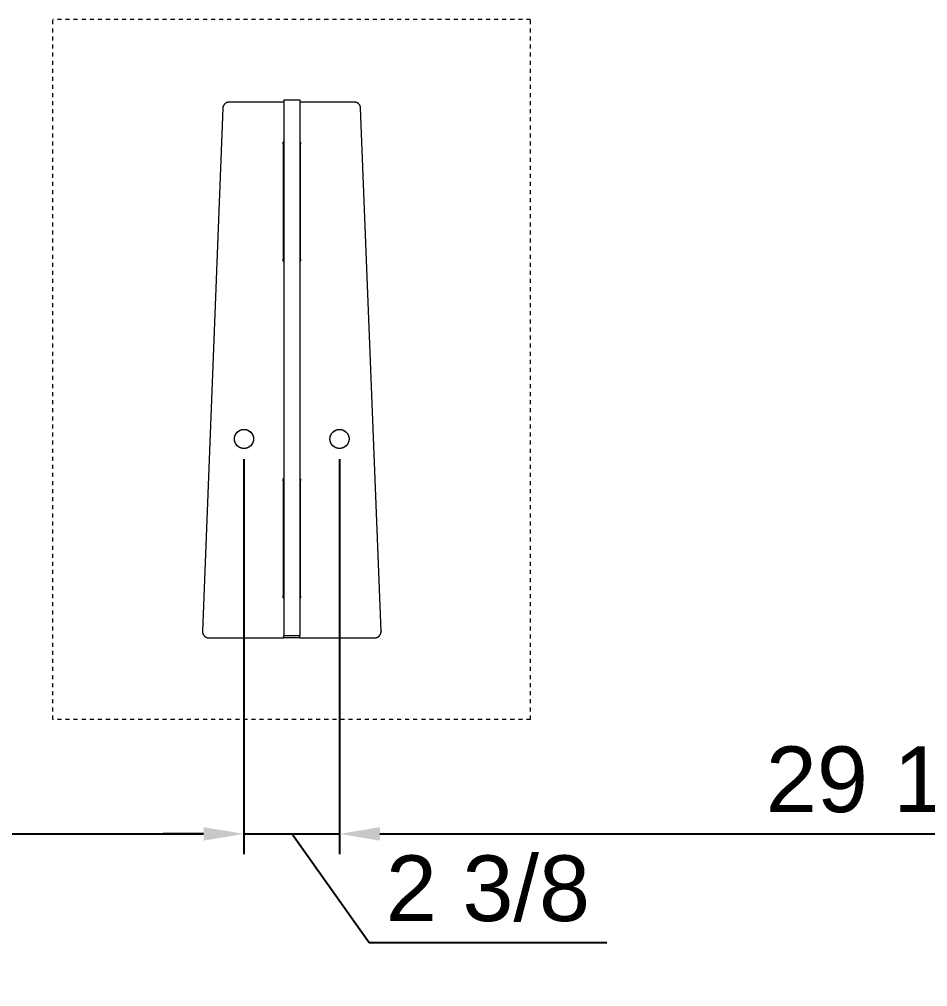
# Model space of a CAD drawing. Header units: inches. Extents: x -12 to 193, y -19 to 105.
# Drawn here: x 26.01 to 48.48, y -18.93 to 5 of the extents above; entities that cross this region are included whole.
import ezdxf

# ---------------------------------------------------------------- set-up
doc = ezdxf.new("R2010")
doc.units = ezdxf.units.IN
doc.linetypes.add('HIDDEN', pattern=[1.905, 1.27, -0.635])
for name, color, linetype, lineweight in [('ZANO_R', 7, 'Continuous', 0), ('ZANO_R_przerywana', 250, 'HIDDEN', 0), ('ZANO_W', 1, 'Continuous', 0)]:
    doc.layers.add(name, color=color, linetype=linetype, lineweight=lineweight)
doc.styles.get("Standard").update_dxf_attribs({"font": 'arial.ttf'})
doc.dimstyles.new('amerykanie', dxfattribs={"dimtxt": 50, "dimasz": 50, "dimexe": 0.5, "dimexo": 0.5, "dimgap": 1, "dimtad": 1, "dimdec": 0, "dimzin": 0, "dimlunit": 5, "dimtxsty": 'Standard', "dimcen": 0.09, "dimclrd": 1, "dimclre": 1, "dimclrt": 1, "dimazin": 0, "dimtfac": 1, "dimtdec": 0, "dimtmove": 0, "dimatfit": 3, "dimfxl": 1, "dimtzin": 0, "dimarcsym": 1})

# ---------------------------------------------------------------- blocks, each defined once
blk = doc.blocks.new('*D364')
at = {"layer": 'ZANO_W', "color": 1, "lineweight": -2}
for p, q in [((1.647, -5.879), (1.647, -15.651)), ((31.568, -5.879), (31.568, -15.651)), ((2.647, -15.151), (30.568, -15.151))]:
    blk.add_line(p, q, dxfattribs=at)
at = {"layer": 'ZANO_W', "color": 1}
for points in [[(2.647, -14.984), (2.647, -15.317), (1.647, -15.151)], [(30.568, -15.317), (30.568, -14.984), (31.568, -15.151)]]:
    blk.add_solid(points, dxfattribs=at)
at = {"layer": 'ZANO_W', "color": 1, "insert": (16.607, -13.811), "char_height": 1.625, "attachment_point": 5}
blk.add_mtext('29 15/16', dxfattribs=at)
blk = doc.blocks.new('*D365')
at = {"layer": 'ZANO_W', "color": 1, "lineweight": -2}
for p, q in [((31.568, -5.879), (31.568, -15.651)), ((33.93, -5.879), (33.93, -15.651)), ((30.568, -15.151), (29.568, -15.151)), ((31.568, -15.151), (33.93, -15.151)), ((34.66, -17.848), (32.749, -15.151)), ((34.93, -15.151), (35.93, -15.151)), ((40.542, -17.848), (34.66, -17.848))]:
    blk.add_line(p, q, dxfattribs=at)
at = {"layer": 'ZANO_W', "color": 1}
for points in [[(30.568, -15.317), (30.568, -14.984), (31.568, -15.151)], [(34.93, -14.984), (34.93, -15.317), (33.93, -15.151)]]:
    blk.add_solid(points, dxfattribs=at)
at = {"layer": 'ZANO_W', "color": 1, "insert": (37.601, -16.507), "char_height": 1.625, "attachment_point": 5}
blk.add_mtext('2 3/8', dxfattribs=at)
blk = doc.blocks.new('*D366')
at = {"layer": 'ZANO_W', "color": 1, "lineweight": -2}
for p, q in [((33.93, -5.879), (33.93, -15.651)), ((63.851, -5.879), (63.851, -15.651)), ((34.93, -15.151), (62.851, -15.151))]:
    blk.add_line(p, q, dxfattribs=at)
at = {"layer": 'ZANO_W', "color": 1}
for points in [[(34.93, -14.984), (34.93, -15.317), (33.93, -15.151)], [(62.851, -15.317), (62.851, -14.984), (63.851, -15.151)]]:
    blk.add_solid(points, dxfattribs=at)
at = {"layer": 'ZANO_W', "color": 1, "insert": (48.891, -13.811), "char_height": 1.625, "attachment_point": 5}
blk.add_mtext('29 15/16', dxfattribs=at)

msp = doc.modelspace()

# ---------------------------------------------------------------- linework, layer by layer
at = {"layer": 'ZANO_R'}
for p, q in [((31.06365, 2.87281), (31.06115, 2.86793)), ((31.06632, 2.8776), (31.06365, 2.87281)), ((31.06916, 2.88229), (31.06632, 2.8776)), ((31.07215, 2.88688), (31.06916, 2.88229)), ((31.07531, 2.89136), (31.07215, 2.88688)), ((31.07862, 2.89573), (31.07531, 2.89136)), ((31.08208, 2.89999), (31.07862, 2.89573)), ((31.08569, 2.90412), (31.08208, 2.89999)), ((31.08943, 2.90812), (31.08569, 2.90412)), ((31.09332, 2.91199), (31.08943, 2.90812)), ((31.09734, 2.91572), (31.09332, 2.91199)), ((31.10148, 2.91931), (31.09734, 2.91572)), ((31.10575, 2.92275), (31.10148, 2.91931)), ((31.11013, 2.92604), (31.10575, 2.92275)), ((31.11463, 2.92918), (31.11013, 2.92604)), ((31.11923, 2.93216), (31.11463, 2.92918)), ((31.12393, 2.93497), (31.11923, 2.93216)), ((31.12873, 2.93762), (31.12393, 2.93497)), ((31.13362, 2.94011), (31.12873, 2.93762)), ((31.13859, 2.94242), (31.13362, 2.94011)), ((31.14364, 2.94456), (31.13859, 2.94242)), ((31.14876, 2.94651), (31.14364, 2.94456)), ((31.15394, 2.9483), (31.14876, 2.94651)), ((31.15919, 2.94989), (31.15394, 2.9483)), ((31.16448, 2.95131), (31.15919, 2.94989)), ((31.16983, 2.95254), (31.16448, 2.95131)), ((31.17521, 2.95358), (31.16983, 2.95254)), ((31.18062, 2.95444), (31.17521, 2.95358)), ((31.18607, 2.9551), (31.18062, 2.95444)), ((31.19153, 2.95558), (31.18607, 2.9551)), ((31.197, 2.95587), (31.19153, 2.95558)), ((31.20248, 2.95596), (31.197, 2.95587)), ((32.55201, 2.95596), (31.20248, 2.95596)), ((32.55201, 3.00879), (32.55201, -10.24711)), ((32.55201, 3.00879), (32.94571, 3.00879)), ((32.94571, 3.00879), (32.94571, -10.24711)), ((34.29523, 2.95596), (32.94571, 2.95596)), ((34.30071, 2.95587), (34.29523, 2.95596)), ((34.30619, 2.95558), (34.30071, 2.95587)), ((34.31165, 2.9551), (34.30619, 2.95558)), ((34.31709, 2.95444), (34.31165, 2.9551)), ((34.3225, 2.95358), (34.31709, 2.95444)), ((34.32789, 2.95254), (34.3225, 2.95358)), ((34.33323, 2.95131), (34.32789, 2.95254)), ((34.33853, 2.94989), (34.33323, 2.95131)), ((34.34377, 2.9483), (34.33853, 2.94989)), ((34.34895, 2.94651), (34.34377, 2.9483)), ((34.35407, 2.94456), (34.34895, 2.94651)), ((34.35912, 2.94242), (34.35407, 2.94456)), ((34.36409, 2.94011), (34.35912, 2.94242)), ((34.36898, 2.93762), (34.36409, 2.94011)), ((34.37378, 2.93497), (34.36898, 2.93762)), ((34.37848, 2.93216), (34.37378, 2.93497)), ((34.38309, 2.92918), (34.37848, 2.93216)), ((34.38758, 2.92604), (34.38309, 2.92918)), ((34.39197, 2.92275), (34.38758, 2.92604)), ((34.39623, 2.91931), (34.39197, 2.92275)), ((34.40038, 2.91572), (34.39623, 2.91931)), ((34.40439, 2.91199), (34.40038, 2.91572)), ((34.40828, 2.90812), (34.40439, 2.91199)), ((34.41203, 2.90412), (34.40828, 2.90812)), ((34.41563, 2.89999), (34.41203, 2.90412)), ((34.41909, 2.89573), (34.41563, 2.89999)), ((34.4224, 2.89136), (34.41909, 2.89573)), ((34.42556, 2.88688), (34.4224, 2.89136)), ((34.42856, 2.88229), (34.42556, 2.88688)), ((34.43139, 2.8776), (34.42856, 2.88229)), ((34.43406, 2.87281), (34.43139, 2.8776)), ((34.43657, 2.86793), (34.43406, 2.87281)), ((31.04512, 2.80462), (30.54067, -10.13632)), ((31.04543, 2.81009), (31.04512, 2.80462)), ((31.04593, 2.81555), (31.04543, 2.81009)), ((31.04662, 2.82099), (31.04593, 2.81555)), ((31.0475, 2.8264), (31.04662, 2.82099)), ((31.04856, 2.83178), (31.0475, 2.8264)), ((31.04982, 2.83712), (31.04856, 2.83178)), ((31.05125, 2.84241), (31.04982, 2.83712)), ((31.05287, 2.84764), (31.05125, 2.84241)), ((31.05468, 2.85282), (31.05287, 2.84764)), ((31.05666, 2.85793), (31.05468, 2.85282)), ((31.05881, 2.86297), (31.05666, 2.85793)), ((31.06115, 2.86793), (31.05881, 2.86297)), ((34.4389, 2.86297), (34.43657, 2.86793)), ((34.44106, 2.85793), (34.4389, 2.86297)), ((34.44304, 2.85282), (34.44106, 2.85793)), ((34.44484, 2.84764), (34.44304, 2.85282)), ((34.44646, 2.84241), (34.44484, 2.84764)), ((34.4479, 2.83712), (34.44646, 2.84241)), ((34.44915, 2.83178), (34.4479, 2.83712)), ((34.45022, 2.8264), (34.44915, 2.83178)), ((34.45109, 2.82099), (34.45022, 2.8264)), ((34.45178, 2.81555), (34.45109, 2.82099)), ((34.45228, 2.81009), (34.45178, 2.81555)), ((34.45259, 2.80462), (34.45228, 2.81009)), ((34.95704, -10.13632), (34.45259, 2.80462)), ((32.5326, 1.94387), (32.53262, 1.94524)), ((32.53262, 1.94253), (32.5326, 1.94387)), ((32.53262, 1.94524), (32.5327, 1.9466)), ((32.53269, 1.94119), (32.53262, 1.94253)), ((32.53281, 1.93985), (32.53269, 1.94119)), ((32.5327, 1.9466), (32.53281, 1.94796)), ((32.53281, 1.94796), (32.53298, 1.94931)), ((32.53297, 1.93851), (32.53281, 1.93985)), ((32.53317, 1.93718), (32.53297, 1.93851)), ((32.53298, 1.94931), (32.53319, 1.95066)), ((32.53342, 1.93586), (32.53317, 1.93718)), ((32.53319, 1.95066), (32.53345, 1.95199)), ((32.53372, 1.93455), (32.53342, 1.93586)), ((32.53345, 1.95199), (32.53375, 1.95332)), ((32.53406, 1.93325), (32.53372, 1.93455)), ((32.53375, 1.95332), (32.5341, 1.95464)), ((32.53445, 1.93196), (32.53406, 1.93325)), ((32.5341, 1.95464), (32.5345, 1.95595)), ((32.53487, 1.93069), (32.53445, 1.93196)), ((32.5345, 1.95595), (32.53494, 1.95724)), ((32.53535, 1.92943), (32.53487, 1.93069)), ((32.53494, 1.95724), (32.53542, 1.95851)), ((32.53586, 1.92819), (32.53535, 1.92943)), ((32.53542, 1.95851), (32.53595, 1.95977)), ((32.53642, 1.92696), (32.53586, 1.92819)), ((32.53595, 1.95977), (32.53652, 1.961)), ((32.53702, 1.92576), (32.53642, 1.92696)), ((32.53652, 1.961), (32.53714, 1.96222)), ((32.53765, 1.92458), (32.53702, 1.92576)), ((32.53714, 1.96222), (32.5378, 1.96342)), ((32.53833, 1.92342), (32.53765, 1.92458)), ((32.5378, 1.96342), (32.53849, 1.96459)), ((32.53905, 1.92228), (32.53833, 1.92342)), ((32.53849, 1.96459), (32.53923, 1.96574)), ((32.53981, 1.92117), (32.53905, 1.92228)), ((32.53923, 1.96574), (32.54001, 1.96686)), ((32.5406, 1.92008), (32.53981, 1.92117)), ((32.54001, 1.96686), (32.54082, 1.96795)), ((32.54143, 1.91903), (32.5406, 1.92008)), ((32.54082, 1.96795), (32.54167, 1.96901)), ((32.5423, 1.918), (32.54143, 1.91903)), ((32.54167, 1.96901), (32.54256, 1.97005)), ((32.5432, 1.917), (32.5423, 1.918)), ((32.54256, 1.97005), (32.54349, 1.97105)), ((32.54413, 1.91603), (32.5432, 1.917)), ((32.54349, 1.97105), (32.54444, 1.97202)), ((32.54413, -0.92537), (32.54413, 1.91603)), ((32.54444, 1.97202), (32.54544, 1.97296)), ((32.54544, 1.97296), (32.54646, 1.97386)), ((32.54646, 1.97386), (32.54751, 1.97472)), ((32.54751, 1.97472), (32.5486, 1.97555)), ((32.5486, 1.97555), (32.54971, 1.97634)), ((32.54971, 1.97634), (32.55084, 1.97709)), ((32.55084, 1.97709), (32.55201, 1.9778)), ((32.94571, 1.9778), (32.94686, 1.9771)), ((32.94686, 1.9771), (32.94799, 1.97635)), ((32.94799, 1.97635), (32.9491, 1.97557)), ((32.9491, 1.97557), (32.95018, 1.97474)), ((32.95018, 1.97474), (32.95122, 1.97388)), ((32.95122, 1.97388), (32.95224, 1.97299)), ((32.95224, 1.97299), (32.95323, 1.97206)), ((32.95323, 1.97206), (32.95418, 1.9711)), ((32.95452, 1.91701), (32.95358, 1.91603)), ((32.95358, 1.91603), (32.95358, -0.92537)), ((32.95418, 1.9711), (32.9551, 1.9701)), ((32.95543, 1.91801), (32.95452, 1.91701)), ((32.9551, 1.9701), (32.95599, 1.96908)), ((32.9563, 1.91905), (32.95543, 1.91801)), ((32.95599, 1.96908), (32.95684, 1.96802)), ((32.95714, 1.92012), (32.9563, 1.91905)), ((32.95684, 1.96802), (32.95765, 1.96694)), ((32.95794, 1.92121), (32.95714, 1.92012)), ((32.95765, 1.96694), (32.95842, 1.96582)), ((32.9587, 1.92233), (32.95794, 1.92121)), ((32.95842, 1.96582), (32.95916, 1.96469)), ((32.95942, 1.92348), (32.9587, 1.92233)), ((32.95916, 1.96469), (32.95986, 1.96352)), ((32.9601, 1.92465), (32.95942, 1.92348)), ((32.95986, 1.96352), (32.96051, 1.96234)), ((32.96074, 1.92585), (32.9601, 1.92465)), ((32.96051, 1.96234), (32.96113, 1.96113)), ((32.96134, 1.92706), (32.96074, 1.92585)), ((32.96113, 1.96113), (32.9617, 1.9599)), ((32.9619, 1.9283), (32.96134, 1.92706)), ((32.9617, 1.9599), (32.96223, 1.95866)), ((32.96241, 1.92955), (32.9619, 1.9283)), ((32.96223, 1.95866), (32.96272, 1.95739)), ((32.96289, 1.93082), (32.96241, 1.92955)), ((32.96272, 1.95739), (32.96316, 1.95611)), ((32.96331, 1.93211), (32.96289, 1.93082)), ((32.96316, 1.95611), (32.96356, 1.95482)), ((32.9637, 1.93341), (32.96331, 1.93211)), ((32.96356, 1.95482), (32.96391, 1.95351)), ((32.96403, 1.93472), (32.9637, 1.93341)), ((32.96391, 1.95351), (32.96422, 1.95219)), ((32.96433, 1.93604), (32.96403, 1.93472)), ((32.96422, 1.95219), (32.96449, 1.95086)), ((32.96457, 1.93737), (32.96433, 1.93604)), ((32.96449, 1.95086), (32.9647, 1.94952)), ((32.96477, 1.93871), (32.96457, 1.93737)), ((32.9647, 1.94952), (32.96488, 1.94818)), ((32.96493, 1.94006), (32.96477, 1.93871)), ((32.96488, 1.94818), (32.965, 1.94683)), ((32.96504, 1.94141), (32.96493, 1.94006)), ((32.965, 1.94683), (32.96508, 1.94548)), ((32.9651, 1.94277), (32.96504, 1.94141)), ((32.96508, 1.94548), (32.96511, 1.94412)), ((32.96511, 1.94412), (32.9651, 1.94277)), ((32.5326, -0.9532), (32.53262, -0.95186)), ((32.53262, -0.95457), (32.5326, -0.9532)), ((32.53262, -0.95186), (32.53269, -0.95052)), ((32.5327, -0.95593), (32.53262, -0.95457)), ((32.53269, -0.95052), (32.53281, -0.94918)), ((32.53281, -0.95729), (32.5327, -0.95593)), ((32.53281, -0.94918), (32.53297, -0.94784)), ((32.53298, -0.95864), (32.53281, -0.95729)), ((32.53297, -0.94784), (32.53317, -0.94651)), ((32.53317, -0.94651), (32.53342, -0.94519)), ((32.53342, -0.94519), (32.53372, -0.94388)), ((32.53372, -0.94388), (32.53406, -0.94258)), ((32.53406, -0.94258), (32.53445, -0.94129)), ((32.53445, -0.94129), (32.53487, -0.94002)), ((32.53487, -0.94002), (32.53535, -0.93876)), ((32.53535, -0.93876), (32.53586, -0.93752)), ((32.53586, -0.93752), (32.53642, -0.9363)), ((32.53642, -0.9363), (32.53702, -0.93509)), ((32.53702, -0.93509), (32.53765, -0.93391)), ((32.53765, -0.93391), (32.53833, -0.93275)), ((32.53833, -0.93275), (32.53905, -0.93161)), ((32.53905, -0.93161), (32.53981, -0.9305)), ((32.53981, -0.9305), (32.5406, -0.92942)), ((32.5406, -0.92942), (32.54143, -0.92836)), ((32.54143, -0.92836), (32.5423, -0.92733)), ((32.5423, -0.92733), (32.5432, -0.92633)), ((32.5432, -0.92633), (32.54413, -0.92537)), ((32.95358, -0.92537), (32.95452, -0.92634)), ((32.95452, -0.92634), (32.95543, -0.92735)), ((32.95543, -0.92735), (32.9563, -0.92838)), ((32.9563, -0.92838), (32.95714, -0.92945)), ((32.95714, -0.92945), (32.95794, -0.93054)), ((32.95794, -0.93054), (32.9587, -0.93167)), ((32.9587, -0.93167), (32.95942, -0.93281)), ((32.95942, -0.93281), (32.9601, -0.93398)), ((32.9601, -0.93398), (32.96074, -0.93518)), ((32.96074, -0.93518), (32.96134, -0.93639)), ((32.96134, -0.93639), (32.9619, -0.93763)), ((32.9619, -0.93763), (32.96241, -0.93888)), ((32.96241, -0.93888), (32.96289, -0.94015)), ((32.96289, -0.94015), (32.96331, -0.94144)), ((32.96331, -0.94144), (32.9637, -0.94274)), ((32.9637, -0.94274), (32.96403, -0.94405)), ((32.96403, -0.94405), (32.96433, -0.94537)), ((32.96433, -0.94537), (32.96457, -0.94671)), ((32.96457, -0.94671), (32.96477, -0.94805)), ((32.96477, -0.94805), (32.96493, -0.94939)), ((32.965, -0.95616), (32.96488, -0.95751)), ((32.96493, -0.94939), (32.96504, -0.95074)), ((32.96508, -0.95481), (32.965, -0.95616)), ((32.96504, -0.95074), (32.9651, -0.9521)), ((32.96511, -0.95345), (32.96508, -0.95481)), ((32.9651, -0.9521), (32.96511, -0.95345)), ((32.53319, -0.95999), (32.53298, -0.95864)), ((32.53345, -0.96133), (32.53319, -0.95999)), ((32.53375, -0.96266), (32.53345, -0.96133)), ((32.5341, -0.96397), (32.53375, -0.96266)), ((32.5345, -0.96528), (32.5341, -0.96397)), ((32.53494, -0.96657), (32.5345, -0.96528)), ((32.53542, -0.96784), (32.53494, -0.96657)), ((32.53595, -0.9691), (32.53542, -0.96784)), ((32.53652, -0.97034), (32.53595, -0.9691)), ((32.53714, -0.97155), (32.53652, -0.97034)), ((32.5378, -0.97275), (32.53714, -0.97155)), ((32.53849, -0.97392), (32.5378, -0.97275)), ((32.53923, -0.97507), (32.53849, -0.97392)), ((32.54001, -0.97619), (32.53923, -0.97507)), ((32.54082, -0.97728), (32.54001, -0.97619)), ((32.54167, -0.97834), (32.54082, -0.97728)), ((32.54256, -0.97938), (32.54167, -0.97834)), ((32.54349, -0.98038), (32.54256, -0.97938)), ((32.54444, -0.98135), (32.54349, -0.98038)), ((32.54544, -0.98229), (32.54444, -0.98135)), ((32.54646, -0.98319), (32.54544, -0.98229)), ((32.54751, -0.98405), (32.54646, -0.98319)), ((32.5486, -0.98488), (32.54751, -0.98405)), ((32.54971, -0.98567), (32.5486, -0.98488)), ((32.55084, -0.98642), (32.54971, -0.98567)), ((32.55201, -0.98714), (32.55084, -0.98642)), ((32.94686, -0.98643), (32.94571, -0.98714)), ((32.94799, -0.98568), (32.94686, -0.98643)), ((32.9491, -0.9849), (32.94799, -0.98568)), ((32.95018, -0.98408), (32.9491, -0.9849)), ((32.95122, -0.98322), (32.95018, -0.98408)), ((32.95224, -0.98232), (32.95122, -0.98322)), ((32.95323, -0.98139), (32.95224, -0.98232)), ((32.95418, -0.98043), (32.95323, -0.98139)), ((32.9551, -0.97943), (32.95418, -0.98043)), ((32.95599, -0.97841), (32.9551, -0.97943)), ((32.95684, -0.97735), (32.95599, -0.97841)), ((32.95765, -0.97627), (32.95684, -0.97735)), ((32.95842, -0.97516), (32.95765, -0.97627)), ((32.95916, -0.97402), (32.95842, -0.97516)), ((32.95986, -0.97286), (32.95916, -0.97402)), ((32.96051, -0.97167), (32.95986, -0.97286)), ((32.96113, -0.97046), (32.96051, -0.97167)), ((32.9617, -0.96924), (32.96113, -0.97046)), ((32.96223, -0.96799), (32.9617, -0.96924)), ((32.96272, -0.96672), (32.96223, -0.96799)), ((32.96316, -0.96544), (32.96272, -0.96672)), ((32.96356, -0.96415), (32.96316, -0.96544)), ((32.96391, -0.96284), (32.96356, -0.96415)), ((32.96422, -0.96152), (32.96391, -0.96284)), ((32.96449, -0.96019), (32.96422, -0.96152)), ((32.9647, -0.95885), (32.96449, -0.96019)), ((32.96488, -0.95751), (32.9647, -0.95885)), ((31.35859, -5.2689), (31.36251, -5.26175)), ((31.36251, -5.26175), (31.36666, -5.25473)), ((31.36666, -5.25473), (31.37106, -5.24787)), ((31.37106, -5.24787), (31.37569, -5.24115)), ((31.37569, -5.24115), (31.38056, -5.23461)), ((31.38056, -5.23461), (31.38564, -5.22823)), ((31.38564, -5.22823), (31.39094, -5.22204)), ((31.39094, -5.22204), (31.39645, -5.21603)), ((31.39645, -5.21603), (31.40217, -5.21021)), ((31.40217, -5.21021), (31.40808, -5.20459)), ((31.40808, -5.20459), (31.41419, -5.19919)), ((31.41419, -5.19919), (31.42047, -5.19399)), ((31.42047, -5.19399), (31.42694, -5.18902)), ((31.42694, -5.18902), (31.43357, -5.18427)), ((31.43357, -5.18427), (31.44036, -5.17976)), ((31.44036, -5.17976), (31.4473, -5.17548)), ((31.4473, -5.17548), (31.45438, -5.17144)), ((31.45438, -5.17144), (31.4616, -5.16765)), ((31.4616, -5.16765), (31.46895, -5.16411)), ((31.46895, -5.16411), (31.47642, -5.16083)), ((31.47642, -5.16083), (31.48399, -5.15781)), ((31.48399, -5.15781), (31.49166, -5.15505)), ((31.49166, -5.15505), (31.49943, -5.15256)), ((31.49943, -5.15256), (31.50727, -5.15033)), ((31.50727, -5.15033), (31.51519, -5.14838)), ((31.51519, -5.14838), (31.52317, -5.1467)), ((31.52317, -5.1467), (31.5312, -5.1453)), ((31.5312, -5.1453), (31.53928, -5.14418)), ((31.53928, -5.14418), (31.54739, -5.14334)), ((31.54739, -5.14334), (31.55553, -5.14277)), ((31.55553, -5.14277), (31.56368, -5.14249)), ((31.56368, -5.14249), (31.57183, -5.14249)), ((31.57183, -5.14249), (31.57998, -5.14277)), ((31.57998, -5.14277), (31.58812, -5.14334)), ((31.58812, -5.14334), (31.59623, -5.14418)), ((31.59623, -5.14418), (31.60431, -5.1453)), ((31.60431, -5.1453), (31.61234, -5.1467)), ((31.61234, -5.1467), (31.62032, -5.14838)), ((31.62032, -5.14838), (31.62824, -5.15033)), ((31.62824, -5.15033), (31.63608, -5.15256)), ((31.63608, -5.15256), (31.64385, -5.15505)), ((31.64385, -5.15505), (31.65152, -5.15781)), ((31.65152, -5.15781), (31.65909, -5.16083)), ((31.65909, -5.16083), (31.66656, -5.16411)), ((31.66656, -5.16411), (31.67391, -5.16765)), ((31.67391, -5.16765), (31.68113, -5.17144)), ((31.68113, -5.17144), (31.68821, -5.17548)), ((31.68821, -5.17548), (31.69515, -5.17976)), ((31.69515, -5.17976), (31.70194, -5.18427)), ((31.70194, -5.18427), (31.70857, -5.18902)), ((31.70857, -5.18902), (31.71504, -5.19399)), ((31.71504, -5.19399), (31.72132, -5.19919)), ((31.72132, -5.19919), (31.72743, -5.20459)), ((31.72743, -5.20459), (31.73334, -5.21021)), ((31.73334, -5.21021), (31.73906, -5.21603)), ((31.73906, -5.21603), (31.74457, -5.22204)), ((31.74457, -5.22204), (31.74987, -5.22823)), ((31.74987, -5.22823), (31.75495, -5.23461)), ((31.75495, -5.23461), (31.75982, -5.24115)), ((31.75982, -5.24115), (31.76445, -5.24787)), ((31.76445, -5.24787), (31.76885, -5.25473)), ((31.76885, -5.25473), (31.773, -5.26175)), ((31.773, -5.26175), (31.77692, -5.2689)), ((33.7208, -5.2689), (33.72471, -5.26175)), ((33.72471, -5.26175), (33.72887, -5.25473)), ((33.72887, -5.25473), (33.73327, -5.24787)), ((33.73327, -5.24787), (33.7379, -5.24115)), ((33.7379, -5.24115), (33.74276, -5.23461)), ((33.74276, -5.23461), (33.74784, -5.22823)), ((33.74784, -5.22823), (33.75315, -5.22204)), ((33.75315, -5.22204), (33.75866, -5.21603)), ((33.75866, -5.21603), (33.76437, -5.21021)), ((33.76437, -5.21021), (33.77029, -5.20459)), ((33.77029, -5.20459), (33.77639, -5.19919)), ((33.77639, -5.19919), (33.78268, -5.19399)), ((33.78268, -5.19399), (33.78914, -5.18902)), ((33.78914, -5.18902), (33.79577, -5.18427)), ((33.79577, -5.18427), (33.80256, -5.17976)), ((33.80256, -5.17976), (33.8095, -5.17548)), ((33.8095, -5.17548), (33.81659, -5.17144)), ((33.81659, -5.17144), (33.82381, -5.16765)), ((33.82381, -5.16765), (33.83116, -5.16411)), ((33.83116, -5.16411), (33.83862, -5.16083)), ((33.83862, -5.16083), (33.84619, -5.15781)), ((33.84619, -5.15781), (33.85387, -5.15505)), ((33.85387, -5.15505), (33.86163, -5.15256)), ((33.86163, -5.15256), (33.86948, -5.15033)), ((33.86948, -5.15033), (33.87739, -5.14838)), ((33.87739, -5.14838), (33.88537, -5.1467)), ((33.88537, -5.1467), (33.89341, -5.1453)), ((33.89341, -5.1453), (33.90149, -5.14418)), ((33.90149, -5.14418), (33.9096, -5.14334)), ((33.9096, -5.14334), (33.91773, -5.14277)), ((33.91773, -5.14277), (33.92588, -5.14249)), ((33.92588, -5.14249), (33.93404, -5.14249)), ((33.93404, -5.14249), (33.94219, -5.14277)), ((33.94219, -5.14277), (33.95032, -5.14334)), ((33.95032, -5.14334), (33.95843, -5.14418)), ((33.95843, -5.14418), (33.96651, -5.1453)), ((33.96651, -5.1453), (33.97454, -5.1467)), ((33.97454, -5.1467), (33.98252, -5.14838)), ((33.98252, -5.14838), (33.99044, -5.15033)), ((33.99044, -5.15033), (33.99829, -5.15256)), ((33.99829, -5.15256), (34.00605, -5.15505)), ((34.00605, -5.15505), (34.01372, -5.15781)), ((34.01372, -5.15781), (34.0213, -5.16083)), ((34.0213, -5.16083), (34.02876, -5.16411)), ((34.02876, -5.16411), (34.03611, -5.16765)), ((34.03611, -5.16765), (34.04333, -5.17144)), ((34.04333, -5.17144), (34.05041, -5.17548)), ((34.05041, -5.17548), (34.05736, -5.17976)), ((34.05736, -5.17976), (34.06415, -5.18427)), ((34.06415, -5.18427), (34.07078, -5.18902)), ((34.07078, -5.18902), (34.07724, -5.19399)), ((34.07724, -5.19399), (34.08353, -5.19919)), ((34.08353, -5.19919), (34.08963, -5.20459)), ((34.08963, -5.20459), (34.09554, -5.21021)), ((34.09554, -5.21021), (34.10126, -5.21603)), ((34.10126, -5.21603), (34.10677, -5.22204)), ((34.10677, -5.22204), (34.11207, -5.22823)), ((34.11207, -5.22823), (34.11716, -5.23461)), ((34.11716, -5.23461), (34.12202, -5.24115)), ((34.12202, -5.24115), (34.12665, -5.24787)), ((34.12665, -5.24787), (34.13105, -5.25473)), ((34.13105, -5.25473), (34.13521, -5.26175)), ((34.13521, -5.26175), (34.13912, -5.2689)), ((31.33153, -5.37868), (31.33168, -5.37052)), ((31.33168, -5.38683), (31.33153, -5.37868)), ((31.33168, -5.37052), (31.3321, -5.36238)), ((31.3321, -5.39498), (31.33168, -5.38683)), ((31.3321, -5.36238), (31.3328, -5.35426)), ((31.3328, -5.4031), (31.3321, -5.39498)), ((31.3328, -5.35426), (31.33378, -5.34616)), ((31.33378, -5.41119), (31.3328, -5.4031)), ((31.33378, -5.34616), (31.33505, -5.33811)), ((31.33505, -5.41925), (31.33378, -5.41119)), ((31.33505, -5.33811), (31.33658, -5.3301)), ((31.33658, -5.42726), (31.33505, -5.41925)), ((31.33658, -5.3301), (31.3384, -5.32215)), ((31.3384, -5.43521), (31.33658, -5.42726)), ((31.3384, -5.32215), (31.34049, -5.31426)), ((31.34049, -5.44309), (31.3384, -5.43521)), ((31.34049, -5.31426), (31.34285, -5.30646)), ((31.34285, -5.4509), (31.34049, -5.44309)), ((31.34285, -5.30646), (31.34547, -5.29874)), ((31.34547, -5.45862), (31.34285, -5.4509)), ((31.34547, -5.29874), (31.34836, -5.29111)), ((31.34836, -5.46624), (31.34547, -5.45862)), ((31.34836, -5.29111), (31.35152, -5.28359)), ((31.35152, -5.47376), (31.34836, -5.46624)), ((31.35152, -5.28359), (31.35493, -5.27619)), ((31.35493, -5.48117), (31.35152, -5.47376)), ((31.35493, -5.27619), (31.35859, -5.2689)), ((31.35859, -5.48846), (31.35493, -5.48117)), ((31.36251, -5.49561), (31.35859, -5.48846)), ((31.36666, -5.50262), (31.36251, -5.49561)), ((31.37106, -5.50949), (31.36666, -5.50262)), ((31.76885, -5.50262), (31.76445, -5.50949)), ((31.773, -5.49561), (31.76885, -5.50262)), ((31.77692, -5.48846), (31.773, -5.49561)), ((31.77692, -5.2689), (31.78058, -5.27619)), ((31.78058, -5.48117), (31.77692, -5.48846)), ((31.78058, -5.27619), (31.78399, -5.28359)), ((31.78399, -5.47376), (31.78058, -5.48117)), ((31.78399, -5.28359), (31.78715, -5.29111)), ((31.78715, -5.46624), (31.78399, -5.47376)), ((31.78715, -5.29111), (31.79004, -5.29874)), ((31.79004, -5.45862), (31.78715, -5.46624)), ((31.79004, -5.29874), (31.79266, -5.30646)), ((31.79266, -5.4509), (31.79004, -5.45862)), ((31.79266, -5.30646), (31.79502, -5.31426)), ((31.79502, -5.44309), (31.79266, -5.4509)), ((31.79502, -5.31426), (31.79711, -5.32215)), ((31.79711, -5.43521), (31.79502, -5.44309)), ((31.79711, -5.32215), (31.79893, -5.3301)), ((31.79893, -5.42726), (31.79711, -5.43521)), ((31.79893, -5.3301), (31.80047, -5.33811)), ((31.80047, -5.41925), (31.79893, -5.42726)), ((31.80047, -5.33811), (31.80173, -5.34616)), ((31.80173, -5.41119), (31.80047, -5.41925)), ((31.80173, -5.34616), (31.80271, -5.35426)), ((31.80271, -5.4031), (31.80173, -5.41119)), ((31.80271, -5.35426), (31.80341, -5.36238)), ((31.80341, -5.39498), (31.80271, -5.4031)), ((31.80341, -5.36238), (31.80383, -5.37052)), ((31.80383, -5.38683), (31.80341, -5.39498)), ((31.80383, -5.37052), (31.80398, -5.37868)), ((31.80398, -5.37868), (31.80383, -5.38683)), ((33.69374, -5.37868), (33.69388, -5.37052)), ((33.69388, -5.38683), (33.69374, -5.37868)), ((33.69388, -5.37052), (33.6943, -5.36238)), ((33.6943, -5.39498), (33.69388, -5.38683)), ((33.6943, -5.36238), (33.695, -5.35426)), ((33.695, -5.4031), (33.6943, -5.39498)), ((33.695, -5.35426), (33.69599, -5.34616)), ((33.69599, -5.41119), (33.695, -5.4031)), ((33.69599, -5.34616), (33.69725, -5.33811)), ((33.69725, -5.41925), (33.69599, -5.41119)), ((33.69725, -5.33811), (33.69879, -5.3301)), ((33.69879, -5.42726), (33.69725, -5.41925)), ((33.69879, -5.3301), (33.7006, -5.32215)), ((33.7006, -5.43521), (33.69879, -5.42726)), ((33.7006, -5.32215), (33.70269, -5.31426)), ((33.70269, -5.44309), (33.7006, -5.43521)), ((33.70269, -5.31426), (33.70505, -5.30646)), ((33.70505, -5.4509), (33.70269, -5.44309)), ((33.70505, -5.30646), (33.70768, -5.29874)), ((33.70768, -5.45862), (33.70505, -5.4509)), ((33.70768, -5.29874), (33.71057, -5.29111)), ((33.71057, -5.46624), (33.70768, -5.45862)), ((33.71057, -5.29111), (33.71372, -5.28359)), ((33.71372, -5.47376), (33.71057, -5.46624)), ((33.71372, -5.28359), (33.71713, -5.27619)), ((33.71713, -5.48117), (33.71372, -5.47376)), ((33.71713, -5.27619), (33.7208, -5.2689)), ((33.7208, -5.48846), (33.71713, -5.48117)), ((33.72471, -5.49561), (33.7208, -5.48846)), ((33.72887, -5.50262), (33.72471, -5.49561)), ((33.73327, -5.50949), (33.72887, -5.50262)), ((34.13105, -5.50262), (34.12665, -5.50949)), ((34.13521, -5.49561), (34.13105, -5.50262)), ((34.13912, -5.48846), (34.13521, -5.49561)), ((34.13912, -5.2689), (34.14279, -5.27619)), ((34.14279, -5.48117), (34.13912, -5.48846)), ((34.14279, -5.27619), (34.1462, -5.28359)), ((34.1462, -5.47376), (34.14279, -5.48117)), ((34.1462, -5.28359), (34.14935, -5.29111)), ((34.14935, -5.46624), (34.1462, -5.47376)), ((34.14935, -5.29111), (34.15224, -5.29874)), ((34.15224, -5.45862), (34.14935, -5.46624)), ((34.15224, -5.29874), (34.15487, -5.30646)), ((34.15487, -5.4509), (34.15224, -5.45862)), ((34.15487, -5.30646), (34.15723, -5.31426)), ((34.15723, -5.44309), (34.15487, -5.4509)), ((34.15723, -5.31426), (34.15931, -5.32215)), ((34.15931, -5.43521), (34.15723, -5.44309)), ((34.15931, -5.32215), (34.16113, -5.3301)), ((34.16113, -5.42726), (34.15931, -5.43521)), ((34.16113, -5.3301), (34.16267, -5.33811)), ((34.16267, -5.41925), (34.16113, -5.42726)), ((34.16267, -5.33811), (34.16393, -5.34616)), ((34.16393, -5.41119), (34.16267, -5.41925)), ((34.16393, -5.34616), (34.16491, -5.35426)), ((34.16491, -5.4031), (34.16393, -5.41119)), ((34.16491, -5.35426), (34.16562, -5.36238)), ((34.16562, -5.39498), (34.16491, -5.4031)), ((34.16562, -5.36238), (34.16604, -5.37052)), ((34.16604, -5.38683), (34.16562, -5.39498)), ((34.16604, -5.37052), (34.16618, -5.37868)), ((34.16618, -5.37868), (34.16604, -5.38683)), ((31.37569, -5.5162), (31.37106, -5.50949)), ((31.38056, -5.52275), (31.37569, -5.5162)), ((31.38564, -5.52912), (31.38056, -5.52275)), ((31.39094, -5.53532), (31.38564, -5.52912)), ((31.39645, -5.54133), (31.39094, -5.53532)), ((31.40217, -5.54715), (31.39645, -5.54133)), ((31.40808, -5.55276), (31.40217, -5.54715)), ((31.41419, -5.55817), (31.40808, -5.55276)), ((31.42047, -5.56336), (31.41419, -5.55817)), ((31.42694, -5.56834), (31.42047, -5.56336)), ((31.43357, -5.57308), (31.42694, -5.56834)), ((31.44036, -5.5776), (31.43357, -5.57308)), ((31.4473, -5.58188), (31.44036, -5.5776)), ((31.45438, -5.58591), (31.4473, -5.58188)), ((31.4616, -5.5897), (31.45438, -5.58591)), ((31.46895, -5.59324), (31.4616, -5.5897)), ((31.47642, -5.59653), (31.46895, -5.59324)), ((31.48399, -5.59955), (31.47642, -5.59653)), ((31.49166, -5.60231), (31.48399, -5.59955)), ((31.49943, -5.6048), (31.49166, -5.60231)), ((31.50727, -5.60702), (31.49943, -5.6048)), ((31.51519, -5.60898), (31.50727, -5.60702)), ((31.52317, -5.61065), (31.51519, -5.60898)), ((31.5312, -5.61205), (31.52317, -5.61065)), ((31.53928, -5.61318), (31.5312, -5.61205)), ((31.54739, -5.61402), (31.53928, -5.61318)), ((31.55553, -5.61458), (31.54739, -5.61402)), ((31.56368, -5.61486), (31.55553, -5.61458)), ((31.57183, -5.61486), (31.56368, -5.61486)), ((31.57998, -5.61458), (31.57183, -5.61486)), ((31.58812, -5.61402), (31.57998, -5.61458)), ((31.59623, -5.61318), (31.58812, -5.61402)), ((31.60431, -5.61205), (31.59623, -5.61318)), ((31.61234, -5.61065), (31.60431, -5.61205)), ((31.62032, -5.60898), (31.61234, -5.61065)), ((31.62824, -5.60702), (31.62032, -5.60898)), ((31.63608, -5.6048), (31.62824, -5.60702)), ((31.64385, -5.60231), (31.63608, -5.6048)), ((31.65152, -5.59955), (31.64385, -5.60231)), ((31.65909, -5.59653), (31.65152, -5.59955)), ((31.66656, -5.59324), (31.65909, -5.59653)), ((31.67391, -5.5897), (31.66656, -5.59324)), ((31.68113, -5.58591), (31.67391, -5.5897)), ((31.68821, -5.58188), (31.68113, -5.58591)), ((31.69515, -5.5776), (31.68821, -5.58188)), ((31.70194, -5.57308), (31.69515, -5.5776)), ((31.70857, -5.56834), (31.70194, -5.57308)), ((31.71504, -5.56336), (31.70857, -5.56834)), ((31.72132, -5.55817), (31.71504, -5.56336)), ((31.72743, -5.55276), (31.72132, -5.55817)), ((31.73334, -5.54715), (31.72743, -5.55276)), ((31.73906, -5.54133), (31.73334, -5.54715)), ((31.74457, -5.53532), (31.73906, -5.54133)), ((31.74987, -5.52912), (31.74457, -5.53532)), ((31.75495, -5.52275), (31.74987, -5.52912)), ((31.75982, -5.5162), (31.75495, -5.52275)), ((31.76445, -5.50949), (31.75982, -5.5162)), ((33.7379, -5.5162), (33.73327, -5.50949)), ((33.74276, -5.52275), (33.7379, -5.5162)), ((33.74784, -5.52912), (33.74276, -5.52275)), ((33.75315, -5.53532), (33.74784, -5.52912)), ((33.75866, -5.54133), (33.75315, -5.53532)), ((33.76437, -5.54715), (33.75866, -5.54133)), ((33.77029, -5.55276), (33.76437, -5.54715)), ((33.77639, -5.55817), (33.77029, -5.55276)), ((33.78268, -5.56336), (33.77639, -5.55817)), ((33.78914, -5.56834), (33.78268, -5.56336)), ((33.79577, -5.57308), (33.78914, -5.56834)), ((33.80256, -5.5776), (33.79577, -5.57308)), ((33.8095, -5.58188), (33.80256, -5.5776)), ((33.81659, -5.58591), (33.8095, -5.58188)), ((33.82381, -5.5897), (33.81659, -5.58591)), ((33.83116, -5.59324), (33.82381, -5.5897)), ((33.83862, -5.59653), (33.83116, -5.59324)), ((33.84619, -5.59955), (33.83862, -5.59653)), ((33.85387, -5.60231), (33.84619, -5.59955)), ((33.86163, -5.6048), (33.85387, -5.60231)), ((33.86948, -5.60702), (33.86163, -5.6048)), ((33.87739, -5.60898), (33.86948, -5.60702)), ((33.88537, -5.61065), (33.87739, -5.60898)), ((33.89341, -5.61205), (33.88537, -5.61065)), ((33.90149, -5.61318), (33.89341, -5.61205)), ((33.9096, -5.61402), (33.90149, -5.61318)), ((33.91773, -5.61458), (33.9096, -5.61402)), ((33.92588, -5.61486), (33.91773, -5.61458)), ((33.93404, -5.61486), (33.92588, -5.61486)), ((33.94219, -5.61458), (33.93404, -5.61486)), ((33.95032, -5.61402), (33.94219, -5.61458)), ((33.95843, -5.61318), (33.95032, -5.61402)), ((33.96651, -5.61205), (33.95843, -5.61318)), ((33.97454, -5.61065), (33.96651, -5.61205)), ((33.98252, -5.60898), (33.97454, -5.61065)), ((33.99044, -5.60702), (33.98252, -5.60898)), ((33.99829, -5.6048), (33.99044, -5.60702)), ((34.00605, -5.60231), (33.99829, -5.6048)), ((34.01372, -5.59955), (34.00605, -5.60231)), ((34.0213, -5.59653), (34.01372, -5.59955)), ((34.02876, -5.59324), (34.0213, -5.59653)), ((34.03611, -5.5897), (34.02876, -5.59324)), ((34.04333, -5.58591), (34.03611, -5.5897)), ((34.05041, -5.58188), (34.04333, -5.58591)), ((34.05736, -5.5776), (34.05041, -5.58188)), ((34.06415, -5.57308), (34.05736, -5.5776)), ((34.07078, -5.56834), (34.06415, -5.57308)), ((34.07724, -5.56336), (34.07078, -5.56834)), ((34.08353, -5.55817), (34.07724, -5.56336)), ((34.08963, -5.55276), (34.08353, -5.55817)), ((34.09554, -5.54715), (34.08963, -5.55276)), ((34.10126, -5.54133), (34.09554, -5.54715)), ((34.10677, -5.53532), (34.10126, -5.54133)), ((34.11207, -5.52912), (34.10677, -5.53532)), ((34.11716, -5.52275), (34.11207, -5.52912)), ((34.12202, -5.5162), (34.11716, -5.52275)), ((34.12665, -5.50949), (34.12202, -5.5162)), ((32.5326, -6.39077), (32.53262, -6.38941)), ((32.53262, -6.39211), (32.5326, -6.39077)), ((32.53262, -6.38941), (32.5327, -6.38804)), ((32.53269, -6.39346), (32.53262, -6.39211)), ((32.53281, -6.39479), (32.53269, -6.39346)), ((32.5327, -6.38804), (32.53281, -6.38669)), ((32.53281, -6.38669), (32.53298, -6.38533)), ((32.53297, -6.39613), (32.53281, -6.39479)), ((32.53317, -6.39746), (32.53297, -6.39613)), ((32.53298, -6.38533), (32.53319, -6.38399)), ((32.53342, -6.39878), (32.53317, -6.39746)), ((32.53319, -6.38399), (32.53345, -6.38265)), ((32.53372, -6.40009), (32.53342, -6.39878)), ((32.53345, -6.38265), (32.53375, -6.38132)), ((32.53406, -6.40139), (32.53372, -6.40009)), ((32.53375, -6.38132), (32.5341, -6.38)), ((32.53445, -6.40268), (32.53406, -6.40139)), ((32.5341, -6.38), (32.5345, -6.37869)), ((32.53487, -6.40395), (32.53445, -6.40268)), ((32.5345, -6.37869), (32.53494, -6.3774)), ((32.53535, -6.40521), (32.53487, -6.40395)), ((32.53494, -6.3774), (32.53542, -6.37613)), ((32.53586, -6.40645), (32.53535, -6.40521)), ((32.53542, -6.37613), (32.53595, -6.37487)), ((32.53642, -6.40768), (32.53586, -6.40645)), ((32.53595, -6.37487), (32.53652, -6.37364)), ((32.53702, -6.40888), (32.53642, -6.40768)), ((32.53652, -6.37364), (32.53714, -6.37242)), ((32.53765, -6.41006), (32.53702, -6.40888)), ((32.53714, -6.37242), (32.5378, -6.37122)), ((32.53833, -6.41122), (32.53765, -6.41006)), ((32.5378, -6.37122), (32.53849, -6.37005)), ((32.53905, -6.41236), (32.53833, -6.41122)), ((32.53849, -6.37005), (32.53923, -6.36891)), ((32.53981, -6.41347), (32.53905, -6.41236)), ((32.53923, -6.36891), (32.54001, -6.36778)), ((32.5406, -6.41456), (32.53981, -6.41347)), ((32.54001, -6.36778), (32.54082, -6.36669)), ((32.54143, -6.41561), (32.5406, -6.41456)), ((32.54082, -6.36669), (32.54167, -6.36563)), ((32.5423, -6.41664), (32.54143, -6.41561)), ((32.54167, -6.36563), (32.54256, -6.36459)), ((32.5432, -6.41764), (32.5423, -6.41664)), ((32.54256, -6.36459), (32.54349, -6.36359)), ((32.54413, -6.41861), (32.5432, -6.41764)), ((32.54349, -6.36359), (32.54444, -6.36262)), ((32.54413, -9.26001), (32.54413, -6.41861)), ((32.54444, -6.36262), (32.54544, -6.36168)), ((32.54544, -6.36168), (32.54646, -6.36078)), ((32.54646, -6.36078), (32.54751, -6.35992)), ((32.54751, -6.35992), (32.5486, -6.35909)), ((32.5486, -6.35909), (32.54971, -6.3583)), ((32.54971, -6.3583), (32.55084, -6.35755)), ((32.55084, -6.35755), (32.55201, -6.35684)), ((32.94571, -6.35684), (32.94686, -6.35754)), ((32.94686, -6.35754), (32.94799, -6.35829)), ((32.94799, -6.35829), (32.9491, -6.35907)), ((32.9491, -6.35907), (32.95018, -6.3599)), ((32.95018, -6.3599), (32.95122, -6.36076)), ((32.95122, -6.36076), (32.95224, -6.36165)), ((32.95224, -6.36165), (32.95323, -6.36258)), ((32.95323, -6.36258), (32.95418, -6.36354)), ((32.95452, -6.41763), (32.95358, -6.41861)), ((32.95358, -6.41861), (32.95358, -9.26001)), ((32.95418, -6.36354), (32.9551, -6.36454)), ((32.95543, -6.41663), (32.95452, -6.41763)), ((32.9551, -6.36454), (32.95599, -6.36556)), ((32.9563, -6.41559), (32.95543, -6.41663)), ((32.95599, -6.36556), (32.95684, -6.36662)), ((32.95714, -6.41452), (32.9563, -6.41559)), ((32.95684, -6.36662), (32.95765, -6.3677)), ((32.95794, -6.41343), (32.95714, -6.41452)), ((32.95765, -6.3677), (32.95842, -6.36882)), ((32.9587, -6.41231), (32.95794, -6.41343)), ((32.95842, -6.36882), (32.95916, -6.36995)), ((32.95942, -6.41116), (32.9587, -6.41231)), ((32.95916, -6.36995), (32.95986, -6.37112)), ((32.9601, -6.40999), (32.95942, -6.41116)), ((32.95986, -6.37112), (32.96051, -6.3723)), ((32.96074, -6.40879), (32.9601, -6.40999)), ((32.96051, -6.3723), (32.96113, -6.37351)), ((32.96134, -6.40758), (32.96074, -6.40879)), ((32.96113, -6.37351), (32.9617, -6.37474)), ((32.9619, -6.40634), (32.96134, -6.40758)), ((32.9617, -6.37474), (32.96223, -6.37598)), ((32.96241, -6.40509), (32.9619, -6.40634)), ((32.96223, -6.37598), (32.96272, -6.37725)), ((32.96289, -6.40382), (32.96241, -6.40509)), ((32.96272, -6.37725), (32.96316, -6.37853)), ((32.96331, -6.40253), (32.96289, -6.40382)), ((32.96316, -6.37853), (32.96356, -6.37982)), ((32.9637, -6.40123), (32.96331, -6.40253)), ((32.96356, -6.37982), (32.96391, -6.38113)), ((32.96403, -6.39992), (32.9637, -6.40123)), ((32.96391, -6.38113), (32.96422, -6.38245)), ((32.96433, -6.3986), (32.96403, -6.39992)), ((32.96422, -6.38245), (32.96449, -6.38378)), ((32.96457, -6.39727), (32.96433, -6.3986)), ((32.96449, -6.38378), (32.9647, -6.38512)), ((32.96477, -6.39593), (32.96457, -6.39727)), ((32.9647, -6.38512), (32.96488, -6.38646)), ((32.96493, -6.39458), (32.96477, -6.39593)), ((32.96488, -6.38646), (32.965, -6.38781)), ((32.96504, -6.39323), (32.96493, -6.39458)), ((32.965, -6.38781), (32.96508, -6.38917)), ((32.9651, -6.39188), (32.96504, -6.39323)), ((32.96508, -6.38917), (32.96511, -6.39052)), ((32.96511, -6.39052), (32.9651, -6.39188)), ((32.5326, -9.28784), (32.53262, -9.2865)), ((32.53262, -9.28921), (32.5326, -9.28784)), ((32.53262, -9.2865), (32.53269, -9.28516)), ((32.5327, -9.29057), (32.53262, -9.28921)), ((32.53269, -9.28516), (32.53281, -9.28382)), ((32.53281, -9.29193), (32.5327, -9.29057)), ((32.53281, -9.28382), (32.53297, -9.28248)), ((32.53298, -9.29328), (32.53281, -9.29193)), ((32.53297, -9.28248), (32.53317, -9.28116)), ((32.53319, -9.29463), (32.53298, -9.29328)), ((32.53317, -9.28116), (32.53342, -9.27983)), ((32.53345, -9.29597), (32.53319, -9.29463)), ((32.53342, -9.27983), (32.53372, -9.27852)), ((32.53375, -9.2973), (32.53345, -9.29597)), ((32.53372, -9.27852), (32.53406, -9.27722)), ((32.5341, -9.29861), (32.53375, -9.2973)), ((32.53406, -9.27722), (32.53445, -9.27593)), ((32.5345, -9.29992), (32.5341, -9.29861)), ((32.53445, -9.27593), (32.53487, -9.27466)), ((32.53494, -9.30121), (32.5345, -9.29992)), ((32.53487, -9.27466), (32.53535, -9.2734)), ((32.53542, -9.30248), (32.53494, -9.30121)), ((32.53535, -9.2734), (32.53586, -9.27216)), ((32.53595, -9.30374), (32.53542, -9.30248)), ((32.53586, -9.27216), (32.53642, -9.27094)), ((32.53652, -9.30498), (32.53595, -9.30374)), ((32.53642, -9.27094), (32.53702, -9.26973)), ((32.53714, -9.30619), (32.53652, -9.30498)), ((32.53702, -9.26973), (32.53765, -9.26855)), ((32.5378, -9.30739), (32.53714, -9.30619)), ((32.53765, -9.26855), (32.53833, -9.26739)), ((32.53849, -9.30856), (32.5378, -9.30739)), ((32.53833, -9.26739), (32.53905, -9.26625)), ((32.53923, -9.30971), (32.53849, -9.30856)), ((32.53905, -9.26625), (32.53981, -9.26514)), ((32.54001, -9.31083), (32.53923, -9.30971)), ((32.53981, -9.26514), (32.5406, -9.26406)), ((32.54082, -9.31192), (32.54001, -9.31083)), ((32.5406, -9.26406), (32.54143, -9.263)), ((32.54167, -9.31299), (32.54082, -9.31192)), ((32.54143, -9.263), (32.5423, -9.26197)), ((32.54256, -9.31402), (32.54167, -9.31299)), ((32.5423, -9.26197), (32.5432, -9.26097)), ((32.54349, -9.31502), (32.54256, -9.31402)), ((32.5432, -9.26097), (32.54413, -9.26001)), ((32.54444, -9.31599), (32.54349, -9.31502)), ((32.54544, -9.31693), (32.54444, -9.31599)), ((32.54646, -9.31783), (32.54544, -9.31693)), ((32.54751, -9.3187), (32.54646, -9.31783)), ((32.5486, -9.31952), (32.54751, -9.3187)), ((32.54971, -9.32031), (32.5486, -9.31952)), ((32.55084, -9.32107), (32.54971, -9.32031)), ((32.55201, -9.32178), (32.55084, -9.32107)), ((32.94686, -9.32107), (32.94571, -9.32178)), ((32.94799, -9.32032), (32.94686, -9.32107)), ((32.9491, -9.31954), (32.94799, -9.32032)), ((32.95018, -9.31872), (32.9491, -9.31954)), ((32.95122, -9.31786), (32.95018, -9.31872)), ((32.95224, -9.31696), (32.95122, -9.31786)), ((32.95323, -9.31603), (32.95224, -9.31696)), ((32.95418, -9.31507), (32.95323, -9.31603)), ((32.95358, -9.26001), (32.95452, -9.26098)), ((32.9551, -9.31408), (32.95418, -9.31507)), ((32.95452, -9.26098), (32.95543, -9.26199)), ((32.95599, -9.31305), (32.9551, -9.31408)), ((32.95543, -9.26199), (32.9563, -9.26302)), ((32.95684, -9.31199), (32.95599, -9.31305)), ((32.9563, -9.26302), (32.95714, -9.26409)), ((32.95765, -9.31091), (32.95684, -9.31199)), ((32.95714, -9.26409), (32.95794, -9.26519)), ((32.95842, -9.3098), (32.95765, -9.31091)), ((32.95794, -9.26519), (32.9587, -9.26631)), ((32.95916, -9.30866), (32.95842, -9.3098)), ((32.9587, -9.26631), (32.95942, -9.26745)), ((32.95986, -9.3075), (32.95916, -9.30866)), ((32.95942, -9.26745), (32.9601, -9.26862)), ((32.96051, -9.30631), (32.95986, -9.3075)), ((32.9601, -9.26862), (32.96074, -9.26982)), ((32.96113, -9.3051), (32.96051, -9.30631)), ((32.96074, -9.26982), (32.96134, -9.27103)), ((32.9617, -9.30388), (32.96113, -9.3051)), ((32.96134, -9.27103), (32.9619, -9.27227)), ((32.96223, -9.30263), (32.9617, -9.30388)), ((32.9619, -9.27227), (32.96241, -9.27352)), ((32.96272, -9.30136), (32.96223, -9.30263)), ((32.96241, -9.27352), (32.96289, -9.27479)), ((32.96316, -9.30008), (32.96272, -9.30136)), ((32.96289, -9.27479), (32.96331, -9.27608)), ((32.96356, -9.29879), (32.96316, -9.30008)), ((32.96331, -9.27608), (32.9637, -9.27738)), ((32.96391, -9.29748), (32.96356, -9.29879)), ((32.9637, -9.27738), (32.96403, -9.27869)), ((32.96422, -9.29616), (32.96391, -9.29748)), ((32.96403, -9.27869), (32.96433, -9.28001)), ((32.96449, -9.29483), (32.96422, -9.29616)), ((32.96433, -9.28001), (32.96457, -9.28135)), ((32.9647, -9.29349), (32.96449, -9.29483)), ((32.96457, -9.28135), (32.96477, -9.28269)), ((32.96488, -9.29215), (32.9647, -9.29349)), ((32.96477, -9.28269), (32.96493, -9.28403)), ((32.965, -9.2908), (32.96488, -9.29215)), ((32.96493, -9.28403), (32.96504, -9.28538)), ((32.96508, -9.28945), (32.965, -9.2908)), ((32.96504, -9.28538), (32.9651, -9.28674)), ((32.96511, -9.28809), (32.96508, -9.28945)), ((32.9651, -9.28674), (32.96511, -9.28809)), ((30.54067, -10.13632), (30.54055, -10.14171)), ((30.54055, -10.14171), (30.54062, -10.14711)), ((30.54062, -10.14711), (30.54087, -10.15249)), ((30.54087, -10.15249), (30.54131, -10.15787)), ((30.54131, -10.15787), (30.54193, -10.16323)), ((30.54193, -10.16323), (30.54273, -10.16856)), ((30.54273, -10.16856), (30.54371, -10.17386)), ((30.54371, -10.17386), (30.54488, -10.17913)), ((30.54488, -10.17913), (30.54623, -10.18435)), ((30.54623, -10.18435), (30.54775, -10.18953)), ((30.54775, -10.18953), (30.54945, -10.19464)), ((30.54945, -10.19464), (30.55132, -10.1997)), ((30.55132, -10.1997), (30.55337, -10.20469)), ((30.55337, -10.20469), (30.55559, -10.20961)), ((30.55559, -10.20961), (30.55797, -10.21445)), ((30.55797, -10.21445), (30.56052, -10.2192)), ((30.56052, -10.2192), (30.56322, -10.22387)), ((30.56322, -10.22387), (30.56609, -10.22843)), ((30.56609, -10.22843), (30.56911, -10.2329)), ((30.56911, -10.2329), (30.57229, -10.23726)), ((30.57229, -10.23726), (30.57561, -10.24151)), ((30.57561, -10.24151), (30.57907, -10.24565)), ((30.57907, -10.24565), (30.58267, -10.24966)), ((30.58267, -10.24966), (30.58641, -10.25355)), ((30.58641, -10.25355), (30.59028, -10.2573)), ((30.59028, -10.2573), (30.59428, -10.26093)), ((30.59428, -10.26093), (30.5984, -10.26441)), ((30.5984, -10.26441), (30.60263, -10.26775)), ((30.60263, -10.26775), (30.60698, -10.27094)), ((30.60698, -10.27094), (30.61143, -10.27399)), ((30.61143, -10.27399), (30.61599, -10.27687)), ((30.61599, -10.27687), (30.62064, -10.27961)), ((30.62064, -10.27961), (30.62538, -10.28218)), ((30.62538, -10.28218), (30.63021, -10.28458)), ((30.63021, -10.28458), (30.63511, -10.28682)), ((30.63511, -10.28682), (30.64009, -10.28889)), ((30.64009, -10.28889), (30.64514, -10.29079)), ((30.64514, -10.29079), (30.65025, -10.29251)), ((32.55201, -10.29994), (32.55201, -10.24711)), ((32.94571, -10.24711), (32.55201, -10.24711)), ((32.94571, -10.29994), (32.94571, -10.24711)), ((34.84732, -10.29256), (34.85242, -10.29084)), ((34.85242, -10.29084), (34.85746, -10.28896)), ((34.85746, -10.28896), (34.86242, -10.2869)), ((34.86242, -10.2869), (34.86732, -10.28467)), ((34.86732, -10.28467), (34.87213, -10.28228)), ((34.87213, -10.28228), (34.87687, -10.27972)), ((34.87687, -10.27972), (34.88151, -10.27701)), ((34.88151, -10.27701), (34.88605, -10.27414)), ((34.88605, -10.27414), (34.8905, -10.27111)), ((34.8905, -10.27111), (34.89484, -10.26794)), ((34.89484, -10.26794), (34.89907, -10.26461)), ((34.89907, -10.26461), (34.90318, -10.26115)), ((34.90318, -10.26115), (34.90717, -10.25755)), ((34.90717, -10.25755), (34.91104, -10.25381)), ((34.91104, -10.25381), (34.91478, -10.24994)), ((34.91478, -10.24994), (34.91838, -10.24595)), ((34.91838, -10.24595), (34.92184, -10.24184)), ((34.92184, -10.24184), (34.92516, -10.23761)), ((34.92516, -10.23761), (34.92834, -10.23327)), ((34.92834, -10.23327), (34.93137, -10.22883)), ((34.93137, -10.22883), (34.93424, -10.22428)), ((34.93424, -10.22428), (34.93695, -10.21964)), ((34.93695, -10.21964), (34.93951, -10.21491)), ((34.93951, -10.21491), (34.9419, -10.21009)), ((34.9419, -10.21009), (34.94413, -10.2052)), ((34.94413, -10.2052), (34.94618, -10.20023)), ((34.94618, -10.20023), (34.94807, -10.19519)), ((34.94807, -10.19519), (34.94979, -10.19009)), ((34.94979, -10.19009), (34.95132, -10.18494)), ((34.95132, -10.18494), (34.95269, -10.17974)), ((34.95269, -10.17974), (34.95387, -10.1745)), ((34.95387, -10.1745), (34.95487, -10.16921)), ((34.95487, -10.16921), (34.9557, -10.1639)), ((34.9557, -10.1639), (34.95634, -10.15856)), ((34.95634, -10.15856), (34.9568, -10.1532)), ((34.9568, -10.1532), (34.95707, -10.14783)), ((34.95704, -10.13632), (34.95713, -10.13939)), ((34.95707, -10.14783), (34.95716, -10.14245)), ((34.95713, -10.13939), (34.95716, -10.14245)), ((30.65025, -10.29251), (30.65542, -10.29406)), ((30.65542, -10.29406), (30.66063, -10.29543)), ((30.66063, -10.29543), (30.66589, -10.29662)), ((30.66589, -10.29662), (30.67119, -10.29763)), ((30.67119, -10.29763), (30.67652, -10.29846)), ((30.67652, -10.29846), (30.68188, -10.2991)), ((30.68188, -10.2991), (30.68725, -10.29957)), ((30.68725, -10.29957), (30.69264, -10.29984)), ((30.69264, -10.29984), (30.69803, -10.29994)), ((30.69803, -10.29994), (32.55201, -10.29994)), ((32.94571, -10.29994), (32.55201, -10.29994)), ((32.94571, -10.29994), (34.79968, -10.29994)), ((34.79968, -10.29994), (34.80506, -10.29984)), ((34.80506, -10.29984), (34.81043, -10.29957)), ((34.81043, -10.29957), (34.81579, -10.29911)), ((34.81579, -10.29911), (34.82113, -10.29847)), ((34.82113, -10.29847), (34.82644, -10.29765)), ((34.82644, -10.29765), (34.83172, -10.29664)), ((34.83172, -10.29664), (34.83697, -10.29546)), ((34.83697, -10.29546), (34.84217, -10.2941)), ((34.84217, -10.2941), (34.84732, -10.29256))]:
    msp.add_line(p, q, dxfattribs=at)
for centre, radius in [((31.56778, -5.37867), 0.23621), ((33.92996, -5.37868), 0.23622)]:
    msp.add_circle(centre, radius, dxfattribs=at)
at = {"layer": 'ZANO_R_przerywana', "ltscale": 0.05}
for p, q in [((38.65437, 5.00321), (26.84335, 5.00321)), ((26.84335, -12.31962), (26.84335, 5.00321)), ((38.65437, -12.31962), (38.65437, 5.00321)), ((38.65437, -12.31962), (26.84335, -12.31962))]:
    msp.add_line(p, q, dxfattribs=at)

# ---------------------------------------------------------------- dimensions: what is measured, and where the dimension line sits
at = {"layer": 'ZANO_W'}
for base, p1, p2, picture, middle in [((31.56778, -15.15075), (1.64651, -5.37868), (31.56778, -5.37867), '*D364', (16.60715, -13.81053)), ((63.85122, -15.15075), (33.92996, -5.37868), (63.85122, -5.37869), '*D366', (48.89059, -13.81053))]:
    dim = msp.add_linear_dim(base=base, p1=p1, p2=p2, dimstyle='amerykanie', override={"dimtxt": 1.625, "dimasz": 1, "dimgap": 0.5, "dimdec": 4, "dimaunit": 1, "dimadec": 1, "dimtdec": 4, "dimtmove": 1, "dimfrac": 2}, dxfattribs=at)
    dim.commit()
    dim.dimension.update_dxf_attribs({"geometry": picture, "text_midpoint": middle})
dim = msp.add_linear_dim(base=(33.92996, -15.15075), p1=(31.56778, -5.37867), p2=(33.92996, -5.37868), dimstyle='amerykanie', override={"dimtxt": 1.625, "dimasz": 1, "dimgap": 0.5, "dimdec": 4, "dimaunit": 1, "dimadec": 1, "dimtdec": 4, "dimtmove": 1, "dimfrac": 2}, dxfattribs=at)
dim.commit()
dim.dimension.update_dxf_attribs({"geometry": '*D365', "text_midpoint": (35.1597, -17.84755), "dimtype": 160})

doc.saveas('drawing.dxf')
